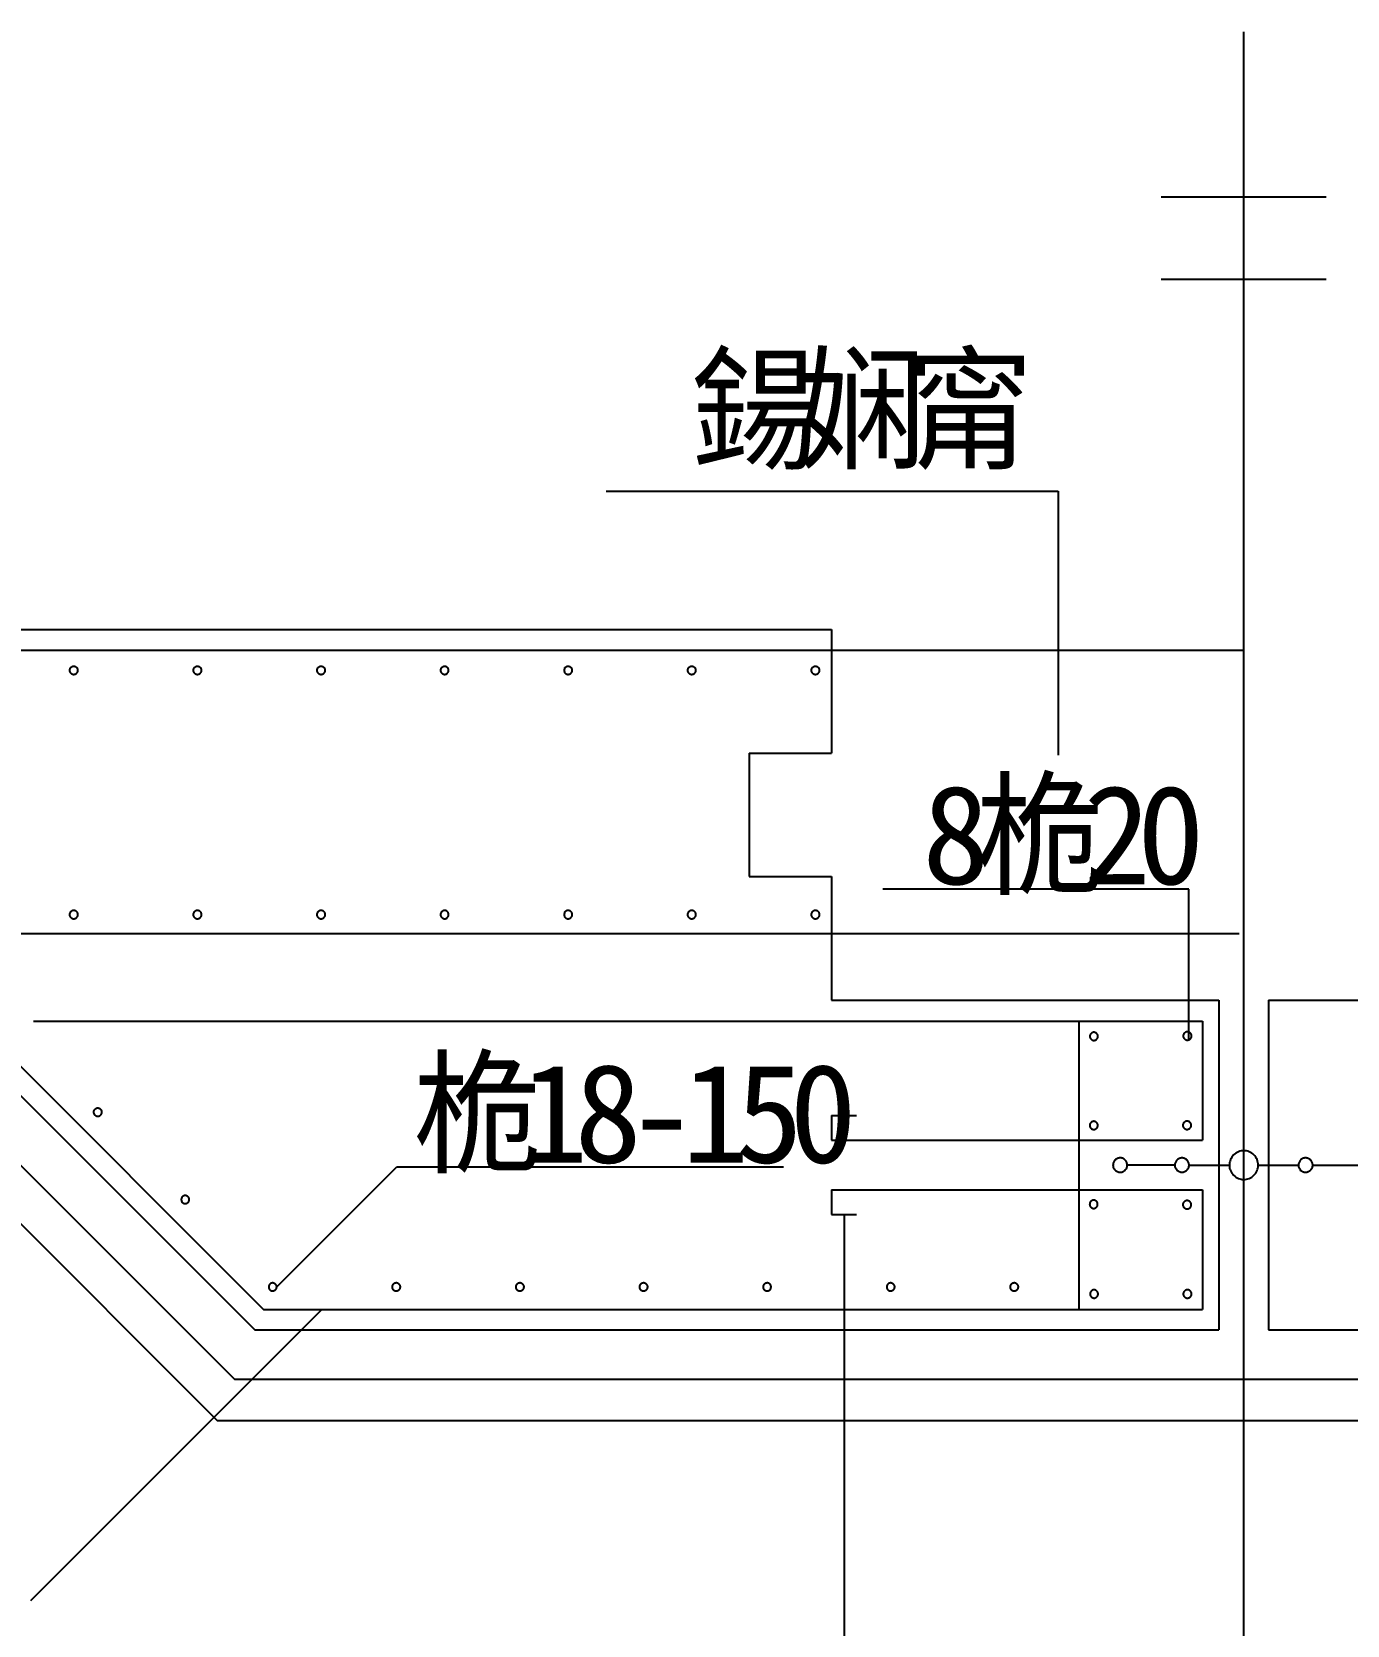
# Model space of a CAD drawing. Header units: metres. Extents: x 0 to 420, y 0 to 297.
# Drawn here: x 261.6 to 301.5, y 159.69 to 208.03 of the extents above; entities that cross this region are included whole.
import ezdxf

# ---------------------------------------------------------------- set-up
doc = ezdxf.new("R2010")
doc.units = ezdxf.units.M

msp = doc.modelspace()

# ---------------------------------------------------------------- linework, layer by layer
for p, q in [((298.36, 208.03), (298.36, 134.13)), ((295.86, 203.03), (300.86, 203.03)), ((295.86, 200.53), (300.86, 200.53)), ((279.02, 194.1), (292.73, 194.1)), ((292.73, 194.1), (292.73, 186.09)), ((233.36, 189.9), (285.86, 189.9)), ((285.86, 189.9), (285.86, 186.15)), ((233.36, 189.27), (298.36, 189.27)), ((249.25, 188.65), (268.62, 169.27)), ((283.36, 186.15), (283.36, 182.4)), ((283.36, 186.15), (285.86, 186.15)), ((283.36, 182.4), (285.86, 182.4)), ((285.86, 182.4), (285.86, 178.65)), ((296.7, 182.02), (287.41, 182.02)), ((296.7, 177.45), (296.7, 182.02)), ((233.22, 180.67), (298.22, 180.67)), ((258.36, 178.65), (268.36, 168.65)), ((285.86, 178.65), (297.61, 178.65)), ((297.61, 178.65), (297.61, 168.65)), ((299.11, 178.65), (299.11, 168.65)), ((299.11, 178.65), (310.86, 178.65)), ((261.64, 178.02), (297.11, 178.02)), ((293.36, 178.02), (293.36, 169.27)), ((297.11, 178.02), (297.11, 174.4)), ((257.74, 177.15), (267.74, 167.15)), ((257.22, 175.9), (267.22, 165.9)), ((285.86, 175.15), (285.86, 174.4)), ((285.86, 175.15), (286.61, 175.15)), ((285.86, 174.4), (297.11, 174.4)), ((269.03, 169.95), (272.67, 173.6)), ((272.67, 173.6), (284.4, 173.6)), ((296.27, 173.65), (294.83, 173.65)), ((296.71, 173.65), (297.93, 173.65)), ((298.8, 173.65), (300.02, 173.65)), ((300.46, 173.65), (301.89, 173.65)), ((285.86, 172.9), (297.11, 172.9)), ((285.86, 172.9), (285.86, 172.15)), ((297.11, 172.9), (297.11, 169.27)), ((285.86, 172.15), (286.61, 172.15)), ((286.24, 172.15), (286.24, 153.9)), ((270.39, 169.27), (261.55, 160.43)), ((268.62, 169.27), (297.11, 169.27)), ((268.36, 168.65), (297.61, 168.65)), ((299.11, 168.65), (328.36, 168.65)), ((267.74, 167.15), (328.99, 167.15)), ((267.22, 165.9), (329.5, 165.9))]:
    msp.add_line(p, q)
for points in [[(262.99, 188.66), (262.99, 188.67), (262.99, 188.68), (262.99, 188.69), (262.98, 188.71), (262.98, 188.72), (262.97, 188.73), (262.96, 188.74), (262.95, 188.75), (262.95, 188.75), (262.94, 188.76), (262.93, 188.77), (262.91, 188.77), (262.9, 188.78), (262.89, 188.78), (262.88, 188.78), (262.87, 188.78), (262.85, 188.78), (262.84, 188.78), (262.83, 188.78), (262.82, 188.77), (262.81, 188.77), (262.8, 188.76), (262.79, 188.75), (262.78, 188.75), (262.77, 188.74), (262.76, 188.73), (262.76, 188.72), (262.75, 188.71), (262.75, 188.69), (262.74, 188.68), (262.74, 188.67), (262.74, 188.66), (262.74, 188.66)], [(262.74, 188.66), (262.74, 188.65), (262.74, 188.63), (262.75, 188.62), (262.75, 188.61), (262.76, 188.6), (262.76, 188.59), (262.77, 188.58), (262.78, 188.57), (262.79, 188.56), (262.8, 188.55), (262.81, 188.55), (262.82, 188.54), (262.83, 188.54), (262.84, 188.54), (262.85, 188.53), (262.87, 188.53), (262.88, 188.53), (262.89, 188.54), (262.9, 188.54), (262.91, 188.54), (262.93, 188.55), (262.94, 188.55), (262.95, 188.56), (262.95, 188.57), (262.96, 188.58), (262.97, 188.59), (262.98, 188.6), (262.98, 188.61), (262.99, 188.62), (262.99, 188.63), (262.99, 188.65), (262.99, 188.66), (262.99, 188.66)], [(266.74, 188.66), (266.74, 188.67), (266.74, 188.68), (266.74, 188.69), (266.73, 188.71), (266.73, 188.72), (266.72, 188.73), (266.71, 188.74), (266.7, 188.75), (266.7, 188.75), (266.69, 188.76), (266.68, 188.77), (266.66, 188.77), (266.65, 188.78), (266.64, 188.78), (266.63, 188.78), (266.62, 188.78), (266.6, 188.78), (266.59, 188.78), (266.58, 188.78), (266.57, 188.77), (266.56, 188.77), (266.55, 188.76), (266.54, 188.75), (266.53, 188.75), (266.52, 188.74), (266.51, 188.73), (266.51, 188.72), (266.5, 188.71), (266.5, 188.69), (266.49, 188.68), (266.49, 188.67), (266.49, 188.66), (266.49, 188.66)], [(266.49, 188.66), (266.49, 188.65), (266.49, 188.63), (266.5, 188.62), (266.5, 188.61), (266.51, 188.6), (266.51, 188.59), (266.52, 188.58), (266.53, 188.57), (266.54, 188.56), (266.55, 188.55), (266.56, 188.55), (266.57, 188.54), (266.58, 188.54), (266.59, 188.54), (266.6, 188.53), (266.62, 188.53), (266.63, 188.53), (266.64, 188.54), (266.65, 188.54), (266.66, 188.54), (266.68, 188.55), (266.69, 188.55), (266.7, 188.56), (266.7, 188.57), (266.71, 188.58), (266.72, 188.59), (266.73, 188.6), (266.73, 188.61), (266.74, 188.62), (266.74, 188.63), (266.74, 188.65), (266.74, 188.66), (266.74, 188.66)], [(270.49, 188.66), (270.49, 188.67), (270.49, 188.68), (270.49, 188.69), (270.48, 188.71), (270.48, 188.72), (270.47, 188.73), (270.46, 188.74), (270.45, 188.75), (270.45, 188.75), (270.44, 188.76), (270.43, 188.77), (270.41, 188.77), (270.4, 188.78), (270.39, 188.78), (270.38, 188.78), (270.37, 188.78), (270.35, 188.78), (270.34, 188.78), (270.33, 188.78), (270.32, 188.77), (270.31, 188.77), (270.3, 188.76), (270.29, 188.75), (270.28, 188.75), (270.27, 188.74), (270.26, 188.73), (270.26, 188.72), (270.25, 188.71), (270.25, 188.69), (270.24, 188.68), (270.24, 188.67), (270.24, 188.66), (270.24, 188.66)], [(270.24, 188.66), (270.24, 188.65), (270.24, 188.63), (270.25, 188.62), (270.25, 188.61), (270.26, 188.6), (270.26, 188.59), (270.27, 188.58), (270.28, 188.57), (270.29, 188.56), (270.3, 188.55), (270.31, 188.55), (270.32, 188.54), (270.33, 188.54), (270.34, 188.54), (270.35, 188.53), (270.37, 188.53), (270.38, 188.53), (270.39, 188.54), (270.4, 188.54), (270.41, 188.54), (270.43, 188.55), (270.44, 188.55), (270.45, 188.56), (270.45, 188.57), (270.46, 188.58), (270.47, 188.59), (270.48, 188.6), (270.48, 188.61), (270.49, 188.62), (270.49, 188.63), (270.49, 188.65), (270.49, 188.66), (270.49, 188.66)], [(274.24, 188.66), (274.24, 188.67), (274.24, 188.68), (274.24, 188.69), (274.23, 188.71), (274.23, 188.72), (274.22, 188.73), (274.21, 188.74), (274.2, 188.75), (274.2, 188.75), (274.19, 188.76), (274.18, 188.77), (274.16, 188.77), (274.15, 188.78), (274.14, 188.78), (274.13, 188.78), (274.12, 188.78), (274.1, 188.78), (274.09, 188.78), (274.08, 188.78), (274.07, 188.77), (274.06, 188.77), (274.05, 188.76), (274.04, 188.75), (274.03, 188.75), (274.02, 188.74), (274.01, 188.73), (274.01, 188.72), (274, 188.71), (274, 188.69), (273.99, 188.68), (273.99, 188.67), (273.99, 188.66), (273.99, 188.66)], [(273.99, 188.66), (273.99, 188.65), (273.99, 188.63), (274, 188.62), (274, 188.61), (274.01, 188.6), (274.01, 188.59), (274.02, 188.58), (274.03, 188.57), (274.04, 188.56), (274.05, 188.55), (274.06, 188.55), (274.07, 188.54), (274.08, 188.54), (274.09, 188.54), (274.1, 188.53), (274.12, 188.53), (274.13, 188.53), (274.14, 188.54), (274.15, 188.54), (274.16, 188.54), (274.18, 188.55), (274.19, 188.55), (274.2, 188.56), (274.2, 188.57), (274.21, 188.58), (274.22, 188.59), (274.23, 188.6), (274.23, 188.61), (274.24, 188.62), (274.24, 188.63), (274.24, 188.65), (274.24, 188.66), (274.24, 188.66)], [(277.99, 188.66), (277.99, 188.67), (277.99, 188.68), (277.99, 188.69), (277.98, 188.71), (277.98, 188.72), (277.97, 188.73), (277.96, 188.74), (277.95, 188.75), (277.95, 188.75), (277.94, 188.76), (277.93, 188.77), (277.91, 188.77), (277.9, 188.78), (277.89, 188.78), (277.88, 188.78), (277.87, 188.78), (277.85, 188.78), (277.84, 188.78), (277.83, 188.78), (277.82, 188.77), (277.81, 188.77), (277.8, 188.76), (277.79, 188.75), (277.78, 188.75), (277.77, 188.74), (277.76, 188.73), (277.76, 188.72), (277.75, 188.71), (277.75, 188.69), (277.74, 188.68), (277.74, 188.67), (277.74, 188.66), (277.74, 188.66)], [(277.74, 188.66), (277.74, 188.65), (277.74, 188.63), (277.75, 188.62), (277.75, 188.61), (277.76, 188.6), (277.76, 188.59), (277.77, 188.58), (277.78, 188.57), (277.79, 188.56), (277.8, 188.55), (277.81, 188.55), (277.82, 188.54), (277.83, 188.54), (277.84, 188.54), (277.85, 188.53), (277.87, 188.53), (277.88, 188.53), (277.89, 188.54), (277.9, 188.54), (277.91, 188.54), (277.93, 188.55), (277.94, 188.55), (277.95, 188.56), (277.95, 188.57), (277.96, 188.58), (277.97, 188.59), (277.98, 188.6), (277.98, 188.61), (277.99, 188.62), (277.99, 188.63), (277.99, 188.65), (277.99, 188.66), (277.99, 188.66)], [(281.74, 188.66), (281.74, 188.67), (281.74, 188.68), (281.74, 188.69), (281.73, 188.71), (281.73, 188.72), (281.72, 188.73), (281.71, 188.74), (281.7, 188.75), (281.7, 188.75), (281.69, 188.76), (281.68, 188.77), (281.66, 188.77), (281.65, 188.78), (281.64, 188.78), (281.63, 188.78), (281.62, 188.78), (281.6, 188.78), (281.59, 188.78), (281.58, 188.78), (281.57, 188.77), (281.56, 188.77), (281.55, 188.76), (281.54, 188.75), (281.53, 188.75), (281.52, 188.74), (281.51, 188.73), (281.51, 188.72), (281.5, 188.71), (281.5, 188.69), (281.49, 188.68), (281.49, 188.67), (281.49, 188.66), (281.49, 188.66)], [(281.49, 188.66), (281.49, 188.65), (281.49, 188.63), (281.5, 188.62), (281.5, 188.61), (281.51, 188.6), (281.51, 188.59), (281.52, 188.58), (281.53, 188.57), (281.54, 188.56), (281.55, 188.55), (281.56, 188.55), (281.57, 188.54), (281.58, 188.54), (281.59, 188.54), (281.6, 188.53), (281.62, 188.53), (281.63, 188.53), (281.64, 188.54), (281.65, 188.54), (281.66, 188.54), (281.68, 188.55), (281.69, 188.55), (281.7, 188.56), (281.7, 188.57), (281.71, 188.58), (281.72, 188.59), (281.73, 188.6), (281.73, 188.61), (281.74, 188.62), (281.74, 188.63), (281.74, 188.65), (281.74, 188.66), (281.74, 188.66)], [(285.49, 188.66), (285.49, 188.67), (285.49, 188.68), (285.49, 188.69), (285.48, 188.71), (285.48, 188.72), (285.47, 188.73), (285.46, 188.74), (285.45, 188.75), (285.45, 188.75), (285.44, 188.76), (285.43, 188.77), (285.41, 188.77), (285.4, 188.78), (285.39, 188.78), (285.38, 188.78), (285.37, 188.78), (285.35, 188.78), (285.34, 188.78), (285.33, 188.78), (285.32, 188.77), (285.31, 188.77), (285.3, 188.76), (285.29, 188.75), (285.28, 188.75), (285.27, 188.74), (285.26, 188.73), (285.26, 188.72), (285.25, 188.71), (285.25, 188.69), (285.24, 188.68), (285.24, 188.67), (285.24, 188.66), (285.24, 188.66)], [(285.24, 188.66), (285.24, 188.65), (285.24, 188.63), (285.25, 188.62), (285.25, 188.61), (285.26, 188.6), (285.26, 188.59), (285.27, 188.58), (285.28, 188.57), (285.29, 188.56), (285.3, 188.55), (285.31, 188.55), (285.32, 188.54), (285.33, 188.54), (285.34, 188.54), (285.35, 188.53), (285.37, 188.53), (285.38, 188.53), (285.39, 188.54), (285.4, 188.54), (285.41, 188.54), (285.43, 188.55), (285.44, 188.55), (285.45, 188.56), (285.45, 188.57), (285.46, 188.58), (285.47, 188.59), (285.48, 188.6), (285.48, 188.61), (285.49, 188.62), (285.49, 188.63), (285.49, 188.65), (285.49, 188.66), (285.49, 188.66)], [(262.99, 181.25), (262.99, 181.26), (262.99, 181.27), (262.99, 181.28), (262.98, 181.29), (262.98, 181.31), (262.97, 181.32), (262.96, 181.33), (262.95, 181.34), (262.95, 181.34), (262.94, 181.35), (262.93, 181.36), (262.91, 181.36), (262.9, 181.37), (262.89, 181.37), (262.88, 181.37), (262.87, 181.37), (262.85, 181.37), (262.84, 181.37), (262.83, 181.37), (262.82, 181.36), (262.81, 181.36), (262.8, 181.35), (262.79, 181.34), (262.78, 181.34), (262.77, 181.33), (262.76, 181.32), (262.76, 181.31), (262.75, 181.29), (262.75, 181.28), (262.74, 181.27), (262.74, 181.26), (262.74, 181.25), (262.74, 181.25)], [(266.74, 181.25), (266.74, 181.26), (266.74, 181.27), (266.74, 181.28), (266.73, 181.29), (266.73, 181.31), (266.72, 181.32), (266.71, 181.33), (266.7, 181.34), (266.7, 181.34), (266.69, 181.35), (266.68, 181.36), (266.66, 181.36), (266.65, 181.37), (266.64, 181.37), (266.63, 181.37), (266.62, 181.37), (266.6, 181.37), (266.59, 181.37), (266.58, 181.37), (266.57, 181.36), (266.56, 181.36), (266.55, 181.35), (266.54, 181.34), (266.53, 181.34), (266.52, 181.33), (266.51, 181.32), (266.51, 181.31), (266.5, 181.29), (266.5, 181.28), (266.49, 181.27), (266.49, 181.26), (266.49, 181.25), (266.49, 181.25)], [(270.49, 181.25), (270.49, 181.26), (270.49, 181.27), (270.49, 181.28), (270.48, 181.29), (270.48, 181.31), (270.47, 181.32), (270.46, 181.33), (270.45, 181.34), (270.45, 181.34), (270.44, 181.35), (270.43, 181.36), (270.41, 181.36), (270.4, 181.37), (270.39, 181.37), (270.38, 181.37), (270.37, 181.37), (270.35, 181.37), (270.34, 181.37), (270.33, 181.37), (270.32, 181.36), (270.31, 181.36), (270.3, 181.35), (270.29, 181.34), (270.28, 181.34), (270.27, 181.33), (270.26, 181.32), (270.26, 181.31), (270.25, 181.29), (270.25, 181.28), (270.24, 181.27), (270.24, 181.26), (270.24, 181.25), (270.24, 181.25)], [(274.24, 181.25), (274.24, 181.26), (274.24, 181.27), (274.24, 181.28), (274.23, 181.29), (274.23, 181.31), (274.22, 181.32), (274.21, 181.33), (274.2, 181.34), (274.2, 181.34), (274.19, 181.35), (274.18, 181.36), (274.16, 181.36), (274.15, 181.37), (274.14, 181.37), (274.13, 181.37), (274.12, 181.37), (274.1, 181.37), (274.09, 181.37), (274.08, 181.37), (274.07, 181.36), (274.06, 181.36), (274.05, 181.35), (274.04, 181.34), (274.03, 181.34), (274.02, 181.33), (274.01, 181.32), (274.01, 181.31), (274, 181.29), (274, 181.28), (273.99, 181.27), (273.99, 181.26), (273.99, 181.25), (273.99, 181.25)], [(277.99, 181.25), (277.99, 181.26), (277.99, 181.27), (277.99, 181.28), (277.98, 181.29), (277.98, 181.31), (277.97, 181.32), (277.96, 181.33), (277.95, 181.34), (277.95, 181.34), (277.94, 181.35), (277.93, 181.36), (277.91, 181.36), (277.9, 181.37), (277.89, 181.37), (277.88, 181.37), (277.87, 181.37), (277.85, 181.37), (277.84, 181.37), (277.83, 181.37), (277.82, 181.36), (277.81, 181.36), (277.8, 181.35), (277.79, 181.34), (277.78, 181.34), (277.77, 181.33), (277.76, 181.32), (277.76, 181.31), (277.75, 181.29), (277.75, 181.28), (277.74, 181.27), (277.74, 181.26), (277.74, 181.25), (277.74, 181.25)], [(281.74, 181.25), (281.74, 181.26), (281.74, 181.27), (281.74, 181.28), (281.73, 181.29), (281.73, 181.31), (281.72, 181.32), (281.71, 181.33), (281.7, 181.34), (281.7, 181.34), (281.69, 181.35), (281.68, 181.36), (281.66, 181.36), (281.65, 181.37), (281.64, 181.37), (281.63, 181.37), (281.62, 181.37), (281.6, 181.37), (281.59, 181.37), (281.58, 181.37), (281.57, 181.36), (281.56, 181.36), (281.55, 181.35), (281.54, 181.34), (281.53, 181.34), (281.52, 181.33), (281.51, 181.32), (281.51, 181.31), (281.5, 181.29), (281.5, 181.28), (281.49, 181.27), (281.49, 181.26), (281.49, 181.25), (281.49, 181.25)], [(285.49, 181.25), (285.49, 181.26), (285.49, 181.27), (285.49, 181.28), (285.48, 181.29), (285.48, 181.31), (285.47, 181.32), (285.46, 181.33), (285.45, 181.34), (285.45, 181.34), (285.44, 181.35), (285.43, 181.36), (285.41, 181.36), (285.4, 181.37), (285.39, 181.37), (285.38, 181.37), (285.37, 181.37), (285.35, 181.37), (285.34, 181.37), (285.33, 181.37), (285.32, 181.36), (285.31, 181.36), (285.3, 181.35), (285.29, 181.34), (285.28, 181.34), (285.27, 181.33), (285.26, 181.32), (285.26, 181.31), (285.25, 181.29), (285.25, 181.28), (285.24, 181.27), (285.24, 181.26), (285.24, 181.25), (285.24, 181.25)], [(262.74, 181.25), (262.74, 181.23), (262.74, 181.22), (262.75, 181.21), (262.75, 181.2), (262.76, 181.19), (262.76, 181.18), (262.77, 181.17), (262.78, 181.16), (262.79, 181.15), (262.8, 181.14), (262.81, 181.14), (262.82, 181.13), (262.83, 181.13), (262.84, 181.12), (262.85, 181.12), (262.87, 181.12), (262.88, 181.12), (262.89, 181.12), (262.9, 181.13), (262.91, 181.13), (262.93, 181.14), (262.94, 181.14), (262.95, 181.15), (262.95, 181.16), (262.96, 181.17), (262.97, 181.18), (262.98, 181.19), (262.98, 181.2), (262.99, 181.21), (262.99, 181.22), (262.99, 181.23), (262.99, 181.25), (262.99, 181.25)], [(266.49, 181.25), (266.49, 181.23), (266.49, 181.22), (266.5, 181.21), (266.5, 181.2), (266.51, 181.19), (266.51, 181.18), (266.52, 181.17), (266.53, 181.16), (266.54, 181.15), (266.55, 181.14), (266.56, 181.14), (266.57, 181.13), (266.58, 181.13), (266.59, 181.12), (266.6, 181.12), (266.62, 181.12), (266.63, 181.12), (266.64, 181.12), (266.65, 181.13), (266.66, 181.13), (266.68, 181.14), (266.69, 181.14), (266.7, 181.15), (266.7, 181.16), (266.71, 181.17), (266.72, 181.18), (266.73, 181.19), (266.73, 181.2), (266.74, 181.21), (266.74, 181.22), (266.74, 181.23), (266.74, 181.25), (266.74, 181.25)], [(270.24, 181.25), (270.24, 181.23), (270.24, 181.22), (270.25, 181.21), (270.25, 181.2), (270.26, 181.19), (270.26, 181.18), (270.27, 181.17), (270.28, 181.16), (270.29, 181.15), (270.3, 181.14), (270.31, 181.14), (270.32, 181.13), (270.33, 181.13), (270.34, 181.12), (270.35, 181.12), (270.37, 181.12), (270.38, 181.12), (270.39, 181.12), (270.4, 181.13), (270.41, 181.13), (270.43, 181.14), (270.44, 181.14), (270.45, 181.15), (270.45, 181.16), (270.46, 181.17), (270.47, 181.18), (270.48, 181.19), (270.48, 181.2), (270.49, 181.21), (270.49, 181.22), (270.49, 181.23), (270.49, 181.25), (270.49, 181.25)], [(273.99, 181.25), (273.99, 181.23), (273.99, 181.22), (274, 181.21), (274, 181.2), (274.01, 181.19), (274.01, 181.18), (274.02, 181.17), (274.03, 181.16), (274.04, 181.15), (274.05, 181.14), (274.06, 181.14), (274.07, 181.13), (274.08, 181.13), (274.09, 181.12), (274.1, 181.12), (274.12, 181.12), (274.13, 181.12), (274.14, 181.12), (274.15, 181.13), (274.16, 181.13), (274.18, 181.14), (274.19, 181.14), (274.2, 181.15), (274.2, 181.16), (274.21, 181.17), (274.22, 181.18), (274.23, 181.19), (274.23, 181.2), (274.24, 181.21), (274.24, 181.22), (274.24, 181.23), (274.24, 181.25), (274.24, 181.25)], [(277.74, 181.25), (277.74, 181.23), (277.74, 181.22), (277.75, 181.21), (277.75, 181.2), (277.76, 181.19), (277.76, 181.18), (277.77, 181.17), (277.78, 181.16), (277.79, 181.15), (277.8, 181.14), (277.81, 181.14), (277.82, 181.13), (277.83, 181.13), (277.84, 181.12), (277.85, 181.12), (277.87, 181.12), (277.88, 181.12), (277.89, 181.12), (277.9, 181.13), (277.91, 181.13), (277.93, 181.14), (277.94, 181.14), (277.95, 181.15), (277.95, 181.16), (277.96, 181.17), (277.97, 181.18), (277.98, 181.19), (277.98, 181.2), (277.99, 181.21), (277.99, 181.22), (277.99, 181.23), (277.99, 181.25), (277.99, 181.25)], [(281.49, 181.25), (281.49, 181.23), (281.49, 181.22), (281.5, 181.21), (281.5, 181.2), (281.51, 181.19), (281.51, 181.18), (281.52, 181.17), (281.53, 181.16), (281.54, 181.15), (281.55, 181.14), (281.56, 181.14), (281.57, 181.13), (281.58, 181.13), (281.59, 181.12), (281.6, 181.12), (281.62, 181.12), (281.63, 181.12), (281.64, 181.12), (281.65, 181.13), (281.66, 181.13), (281.68, 181.14), (281.69, 181.14), (281.7, 181.15), (281.7, 181.16), (281.71, 181.17), (281.72, 181.18), (281.73, 181.19), (281.73, 181.2), (281.74, 181.21), (281.74, 181.22), (281.74, 181.23), (281.74, 181.25), (281.74, 181.25)], [(285.24, 181.25), (285.24, 181.23), (285.24, 181.22), (285.25, 181.21), (285.25, 181.2), (285.26, 181.19), (285.26, 181.18), (285.27, 181.17), (285.28, 181.16), (285.29, 181.15), (285.3, 181.14), (285.31, 181.14), (285.32, 181.13), (285.33, 181.13), (285.34, 181.12), (285.35, 181.12), (285.37, 181.12), (285.38, 181.12), (285.39, 181.12), (285.4, 181.13), (285.41, 181.13), (285.43, 181.14), (285.44, 181.14), (285.45, 181.15), (285.45, 181.16), (285.46, 181.17), (285.47, 181.18), (285.48, 181.19), (285.48, 181.2), (285.49, 181.21), (285.49, 181.22), (285.49, 181.23), (285.49, 181.25), (285.49, 181.25)], [(293.94, 177.55), (293.94, 177.57), (293.94, 177.58), (293.94, 177.59), (293.93, 177.6), (293.93, 177.61), (293.92, 177.62), (293.91, 177.63), (293.9, 177.64), (293.9, 177.65), (293.89, 177.66), (293.87, 177.66), (293.86, 177.67), (293.85, 177.67), (293.84, 177.68), (293.83, 177.68), (293.82, 177.68), (293.8, 177.68), (293.79, 177.68), (293.78, 177.67), (293.77, 177.67), (293.76, 177.66), (293.75, 177.66), (293.74, 177.65), (293.73, 177.64), (293.72, 177.63), (293.71, 177.62), (293.71, 177.61), (293.7, 177.6), (293.7, 177.59), (293.69, 177.58), (293.69, 177.57), (293.69, 177.55), (293.69, 177.55)], [(293.69, 177.55), (293.69, 177.54), (293.69, 177.53), (293.7, 177.52), (293.7, 177.51), (293.71, 177.5), (293.71, 177.49), (293.72, 177.48), (293.73, 177.47), (293.74, 177.46), (293.75, 177.45), (293.76, 177.44), (293.77, 177.44), (293.78, 177.44), (293.79, 177.43), (293.8, 177.43), (293.82, 177.43), (293.83, 177.43), (293.84, 177.43), (293.85, 177.44), (293.86, 177.44), (293.87, 177.44), (293.89, 177.45), (293.9, 177.46), (293.9, 177.47), (293.91, 177.48), (293.92, 177.49), (293.93, 177.5), (293.93, 177.51), (293.94, 177.52), (293.94, 177.53), (293.94, 177.54), (293.94, 177.55), (293.94, 177.55)], [(296.78, 177.57), (296.78, 177.58), (296.78, 177.59), (296.78, 177.6), (296.77, 177.61), (296.77, 177.62), (296.76, 177.64), (296.75, 177.65), (296.75, 177.65), (296.74, 177.66), (296.73, 177.67), (296.72, 177.68), (296.7, 177.68), (296.69, 177.69), (296.68, 177.69), (296.67, 177.69), (296.66, 177.69), (296.64, 177.69), (296.63, 177.69), (296.62, 177.69), (296.61, 177.68), (296.6, 177.68), (296.59, 177.67), (296.58, 177.66), (296.57, 177.65), (296.56, 177.65), (296.55, 177.64), (296.55, 177.62), (296.54, 177.61), (296.54, 177.6), (296.53, 177.59), (296.53, 177.58), (296.53, 177.57), (296.53, 177.57)], [(296.53, 177.57), (296.53, 177.55), (296.53, 177.54), (296.54, 177.53), (296.54, 177.52), (296.55, 177.51), (296.55, 177.5), (296.56, 177.49), (296.57, 177.48), (296.58, 177.47), (296.59, 177.46), (296.6, 177.46), (296.61, 177.45), (296.62, 177.45), (296.63, 177.44), (296.64, 177.44), (296.66, 177.44), (296.67, 177.44), (296.68, 177.44), (296.69, 177.45), (296.7, 177.45), (296.72, 177.46), (296.73, 177.46), (296.74, 177.47), (296.75, 177.48), (296.75, 177.49), (296.76, 177.5), (296.77, 177.51), (296.77, 177.52), (296.78, 177.53), (296.78, 177.54), (296.78, 177.55), (296.78, 177.57), (296.78, 177.57)], [(263.72, 175.25), (263.72, 175.27), (263.72, 175.28), (263.72, 175.29), (263.71, 175.3), (263.71, 175.31), (263.7, 175.32), (263.69, 175.33), (263.69, 175.34), (263.68, 175.35), (263.67, 175.36), (263.66, 175.36), (263.65, 175.37), (263.63, 175.37), (263.62, 175.38), (263.61, 175.38), (263.6, 175.38), (263.59, 175.38), (263.57, 175.38), (263.56, 175.37), (263.55, 175.37), (263.54, 175.36), (263.53, 175.36), (263.52, 175.35), (263.51, 175.34), (263.5, 175.33), (263.49, 175.32), (263.49, 175.31), (263.48, 175.3), (263.48, 175.29), (263.47, 175.28), (263.47, 175.27), (263.47, 175.25), (263.47, 175.25)], [(263.47, 175.25), (263.47, 175.24), (263.47, 175.23), (263.48, 175.22), (263.48, 175.21), (263.49, 175.2), (263.49, 175.18), (263.5, 175.17), (263.51, 175.17), (263.52, 175.16), (263.53, 175.15), (263.54, 175.14), (263.55, 175.14), (263.56, 175.13), (263.57, 175.13), (263.59, 175.13), (263.6, 175.13), (263.61, 175.13), (263.62, 175.13), (263.63, 175.13), (263.65, 175.14), (263.66, 175.14), (263.67, 175.15), (263.68, 175.16), (263.69, 175.17), (263.69, 175.17), (263.7, 175.18), (263.71, 175.2), (263.71, 175.21), (263.72, 175.22), (263.72, 175.23), (263.72, 175.24), (263.72, 175.25), (263.72, 175.25)], [(293.94, 174.85), (293.94, 174.86), (293.94, 174.88), (293.93, 174.89), (293.93, 174.9), (293.92, 174.91), (293.92, 174.92), (293.91, 174.93), (293.9, 174.94), (293.89, 174.95), (293.88, 174.96), (293.87, 174.96), (293.86, 174.97), (293.85, 174.97), (293.84, 174.97), (293.83, 174.98), (293.81, 174.98), (293.8, 174.98), (293.79, 174.97), (293.78, 174.97), (293.77, 174.97), (293.76, 174.96), (293.74, 174.96), (293.74, 174.95), (293.73, 174.94), (293.72, 174.93), (293.71, 174.92), (293.7, 174.91), (293.7, 174.9), (293.69, 174.89), (293.69, 174.88), (293.69, 174.86), (293.69, 174.85), (293.69, 174.85)], [(293.69, 174.85), (293.69, 174.84), (293.69, 174.83), (293.69, 174.82), (293.7, 174.8), (293.7, 174.79), (293.71, 174.78), (293.72, 174.77), (293.73, 174.76), (293.74, 174.76), (293.74, 174.75), (293.76, 174.74), (293.77, 174.74), (293.78, 174.73), (293.79, 174.73), (293.8, 174.73), (293.81, 174.73), (293.83, 174.73), (293.84, 174.73), (293.85, 174.73), (293.86, 174.74), (293.87, 174.74), (293.88, 174.75), (293.89, 174.76), (293.9, 174.76), (293.91, 174.77), (293.92, 174.78), (293.92, 174.79), (293.93, 174.8), (293.93, 174.82), (293.94, 174.83), (293.94, 174.84), (293.94, 174.85), (293.94, 174.85)], [(296.77, 174.86), (296.77, 174.87), (296.77, 174.88), (296.77, 174.89), (296.76, 174.9), (296.76, 174.91), (296.75, 174.93), (296.74, 174.94), (296.73, 174.94), (296.72, 174.95), (296.72, 174.96), (296.7, 174.97), (296.69, 174.97), (296.68, 174.98), (296.67, 174.98), (296.66, 174.98), (296.65, 174.98), (296.63, 174.98), (296.62, 174.98), (296.61, 174.98), (296.6, 174.97), (296.59, 174.97), (296.58, 174.96), (296.57, 174.95), (296.56, 174.94), (296.55, 174.94), (296.54, 174.93), (296.54, 174.91), (296.53, 174.9), (296.53, 174.89), (296.52, 174.88), (296.52, 174.87), (296.52, 174.86), (296.52, 174.86)], [(296.52, 174.86), (296.52, 174.84), (296.52, 174.83), (296.53, 174.82), (296.53, 174.81), (296.54, 174.8), (296.54, 174.79), (296.55, 174.78), (296.56, 174.77), (296.57, 174.76), (296.58, 174.75), (296.59, 174.75), (296.6, 174.74), (296.61, 174.74), (296.62, 174.73), (296.63, 174.73), (296.65, 174.73), (296.66, 174.73), (296.67, 174.73), (296.68, 174.74), (296.69, 174.74), (296.7, 174.75), (296.72, 174.75), (296.72, 174.76), (296.73, 174.77), (296.74, 174.78), (296.75, 174.79), (296.76, 174.8), (296.76, 174.81), (296.77, 174.82), (296.77, 174.83), (296.77, 174.84), (296.77, 174.86), (296.77, 174.86)], [(298.8, 173.65), (298.8, 173.69), (298.79, 173.73), (298.78, 173.77), (298.77, 173.82), (298.75, 173.85), (298.73, 173.89), (298.7, 173.93), (298.67, 173.96), (298.64, 173.99), (298.61, 174.01), (298.57, 174.03), (298.53, 174.05), (298.49, 174.07), (298.45, 174.08), (298.41, 174.08), (298.36, 174.09), (298.32, 174.08), (298.28, 174.08), (298.24, 174.07), (298.2, 174.05), (298.16, 174.03), (298.12, 174.01), (298.09, 173.99), (298.05, 173.96), (298.03, 173.93), (298, 173.89), (297.98, 173.85), (297.96, 173.82), (297.95, 173.77), (297.93, 173.73), (297.93, 173.69), (297.93, 173.65), (297.93, 173.65)], [(294.83, 173.65), (294.83, 173.67), (294.83, 173.69), (294.82, 173.71), (294.82, 173.73), (294.81, 173.75), (294.8, 173.77), (294.78, 173.79), (294.77, 173.8), (294.75, 173.82), (294.74, 173.83), (294.72, 173.84), (294.7, 173.85), (294.68, 173.86), (294.66, 173.86), (294.64, 173.87), (294.61, 173.87), (294.59, 173.87), (294.57, 173.86), (294.55, 173.86), (294.53, 173.85), (294.51, 173.84), (294.49, 173.83), (294.47, 173.82), (294.46, 173.8), (294.44, 173.79), (294.43, 173.77), (294.42, 173.75), (294.41, 173.73), (294.4, 173.71), (294.4, 173.69), (294.4, 173.67), (294.39, 173.65), (294.39, 173.65)], [(294.39, 173.65), (294.4, 173.63), (294.4, 173.6), (294.4, 173.58), (294.41, 173.56), (294.42, 173.54), (294.43, 173.53), (294.44, 173.51), (294.46, 173.49), (294.47, 173.48), (294.49, 173.47), (294.51, 173.45), (294.53, 173.45), (294.55, 173.44), (294.57, 173.43), (294.59, 173.43), (294.61, 173.43), (294.64, 173.43), (294.66, 173.43), (294.68, 173.44), (294.7, 173.45), (294.72, 173.45), (294.74, 173.47), (294.75, 173.48), (294.77, 173.49), (294.78, 173.51), (294.8, 173.53), (294.81, 173.54), (294.82, 173.56), (294.82, 173.58), (294.83, 173.6), (294.83, 173.63), (294.83, 173.65), (294.83, 173.65)], [(296.71, 173.65), (296.71, 173.67), (296.7, 173.69), (296.7, 173.71), (296.69, 173.73), (296.68, 173.75), (296.67, 173.77), (296.66, 173.79), (296.64, 173.8), (296.63, 173.82), (296.61, 173.83), (296.59, 173.84), (296.57, 173.85), (296.55, 173.86), (296.53, 173.86), (296.51, 173.87), (296.49, 173.87), (296.47, 173.87), (296.45, 173.86), (296.43, 173.86), (296.4, 173.85), (296.39, 173.84), (296.37, 173.83), (296.35, 173.82), (296.33, 173.8), (296.32, 173.79), (296.31, 173.77), (296.3, 173.75), (296.29, 173.73), (296.28, 173.71), (296.27, 173.69), (296.27, 173.67), (296.27, 173.65), (296.27, 173.65)], [(296.27, 173.65), (296.27, 173.63), (296.27, 173.6), (296.28, 173.58), (296.29, 173.56), (296.3, 173.54), (296.31, 173.53), (296.32, 173.51), (296.33, 173.49), (296.35, 173.48), (296.37, 173.47), (296.39, 173.45), (296.4, 173.45), (296.43, 173.44), (296.45, 173.43), (296.47, 173.43), (296.49, 173.43), (296.51, 173.43), (296.53, 173.43), (296.55, 173.44), (296.57, 173.45), (296.59, 173.45), (296.61, 173.47), (296.63, 173.48), (296.64, 173.49), (296.66, 173.51), (296.67, 173.53), (296.68, 173.54), (296.69, 173.56), (296.7, 173.58), (296.7, 173.6), (296.71, 173.63), (296.71, 173.65), (296.71, 173.65)], [(297.93, 173.65), (297.93, 173.6), (297.93, 173.56), (297.95, 173.52), (297.96, 173.48), (297.98, 173.44), (298, 173.4), (298.03, 173.37), (298.05, 173.34), (298.09, 173.31), (298.12, 173.28), (298.16, 173.26), (298.2, 173.24), (298.24, 173.23), (298.28, 173.22), (298.32, 173.21), (298.36, 173.21), (298.41, 173.21), (298.45, 173.22), (298.49, 173.23), (298.53, 173.24), (298.57, 173.26), (298.61, 173.28), (298.64, 173.31), (298.67, 173.34), (298.7, 173.37), (298.73, 173.4), (298.75, 173.44), (298.77, 173.48), (298.78, 173.52), (298.79, 173.56), (298.8, 173.6), (298.8, 173.65), (298.8, 173.65)], [(300.46, 173.65), (300.46, 173.67), (300.45, 173.69), (300.45, 173.71), (300.44, 173.73), (300.43, 173.75), (300.42, 173.77), (300.41, 173.79), (300.39, 173.8), (300.38, 173.82), (300.36, 173.83), (300.34, 173.84), (300.32, 173.85), (300.3, 173.86), (300.28, 173.86), (300.26, 173.87), (300.24, 173.87), (300.22, 173.87), (300.2, 173.86), (300.18, 173.86), (300.15, 173.85), (300.14, 173.84), (300.12, 173.83), (300.1, 173.82), (300.08, 173.8), (300.07, 173.79), (300.06, 173.77), (300.05, 173.75), (300.04, 173.73), (300.03, 173.71), (300.02, 173.69), (300.02, 173.67), (300.02, 173.65), (300.02, 173.65)], [(300.02, 173.65), (300.02, 173.63), (300.02, 173.6), (300.03, 173.58), (300.04, 173.56), (300.05, 173.54), (300.06, 173.53), (300.07, 173.51), (300.08, 173.49), (300.1, 173.48), (300.12, 173.47), (300.14, 173.45), (300.15, 173.45), (300.18, 173.44), (300.2, 173.43), (300.22, 173.43), (300.24, 173.43), (300.26, 173.43), (300.28, 173.43), (300.3, 173.44), (300.32, 173.45), (300.34, 173.45), (300.36, 173.47), (300.38, 173.48), (300.39, 173.49), (300.41, 173.51), (300.42, 173.53), (300.43, 173.54), (300.44, 173.56), (300.45, 173.58), (300.45, 173.6), (300.46, 173.63), (300.46, 173.65), (300.46, 173.65)], [(266.37, 172.6), (266.37, 172.61), (266.37, 172.63), (266.37, 172.64), (266.36, 172.65), (266.36, 172.66), (266.35, 172.67), (266.35, 172.68), (266.34, 172.69), (266.33, 172.7), (266.32, 172.71), (266.31, 172.71), (266.3, 172.72), (266.29, 172.72), (266.27, 172.73), (266.26, 172.73), (266.25, 172.73), (266.24, 172.73), (266.22, 172.73), (266.21, 172.72), (266.2, 172.72), (266.19, 172.71), (266.18, 172.71), (266.17, 172.7), (266.16, 172.69), (266.15, 172.68), (266.15, 172.67), (266.14, 172.66), (266.13, 172.65), (266.13, 172.64), (266.13, 172.63), (266.12, 172.61), (266.12, 172.6), (266.12, 172.6)], [(266.12, 172.6), (266.12, 172.59), (266.13, 172.58), (266.13, 172.57), (266.13, 172.55), (266.14, 172.54), (266.15, 172.53), (266.15, 172.52), (266.16, 172.51), (266.17, 172.51), (266.18, 172.5), (266.19, 172.49), (266.2, 172.49), (266.21, 172.48), (266.22, 172.48), (266.24, 172.48), (266.25, 172.48), (266.26, 172.48), (266.27, 172.48), (266.29, 172.48), (266.3, 172.49), (266.31, 172.49), (266.32, 172.5), (266.33, 172.51), (266.34, 172.51), (266.35, 172.52), (266.35, 172.53), (266.36, 172.54), (266.36, 172.55), (266.37, 172.57), (266.37, 172.58), (266.37, 172.59), (266.37, 172.6), (266.37, 172.6)], [(293.93, 172.46), (293.93, 172.47), (293.93, 172.48), (293.93, 172.49), (293.93, 172.5), (293.92, 172.52), (293.91, 172.53), (293.91, 172.54), (293.9, 172.55), (293.89, 172.55), (293.88, 172.56), (293.87, 172.57), (293.86, 172.57), (293.85, 172.58), (293.83, 172.58), (293.82, 172.58), (293.81, 172.58), (293.8, 172.58), (293.79, 172.58), (293.77, 172.58), (293.76, 172.57), (293.75, 172.57), (293.74, 172.56), (293.73, 172.55), (293.72, 172.55), (293.71, 172.54), (293.71, 172.53), (293.7, 172.52), (293.69, 172.5), (293.69, 172.49), (293.69, 172.48), (293.69, 172.47), (293.68, 172.46), (293.68, 172.46)], [(293.68, 172.46), (293.69, 172.44), (293.69, 172.43), (293.69, 172.42), (293.69, 172.41), (293.7, 172.4), (293.71, 172.39), (293.71, 172.38), (293.72, 172.37), (293.73, 172.36), (293.74, 172.35), (293.75, 172.35), (293.76, 172.34), (293.77, 172.34), (293.79, 172.33), (293.8, 172.33), (293.81, 172.33), (293.82, 172.33), (293.83, 172.33), (293.85, 172.34), (293.86, 172.34), (293.87, 172.35), (293.88, 172.35), (293.89, 172.36), (293.9, 172.37), (293.91, 172.38), (293.91, 172.39), (293.92, 172.4), (293.93, 172.41), (293.93, 172.42), (293.93, 172.43), (293.93, 172.44), (293.93, 172.46), (293.93, 172.46)], [(296.77, 172.44), (296.77, 172.46), (296.77, 172.47), (296.77, 172.48), (296.76, 172.49), (296.76, 172.5), (296.75, 172.51), (296.74, 172.52), (296.74, 172.53), (296.73, 172.54), (296.72, 172.55), (296.71, 172.55), (296.7, 172.56), (296.68, 172.56), (296.67, 172.57), (296.66, 172.57), (296.65, 172.57), (296.64, 172.57), (296.62, 172.57), (296.61, 172.56), (296.6, 172.56), (296.59, 172.55), (296.58, 172.55), (296.57, 172.54), (296.56, 172.53), (296.55, 172.52), (296.54, 172.51), (296.54, 172.5), (296.53, 172.49), (296.53, 172.48), (296.52, 172.47), (296.52, 172.46), (296.52, 172.44), (296.52, 172.44)], [(296.52, 172.44), (296.52, 172.43), (296.52, 172.42), (296.53, 172.41), (296.53, 172.4), (296.54, 172.38), (296.54, 172.37), (296.55, 172.36), (296.56, 172.35), (296.57, 172.35), (296.58, 172.34), (296.59, 172.33), (296.6, 172.33), (296.61, 172.32), (296.62, 172.32), (296.64, 172.32), (296.65, 172.32), (296.66, 172.32), (296.67, 172.32), (296.68, 172.32), (296.7, 172.33), (296.71, 172.33), (296.72, 172.34), (296.73, 172.35), (296.74, 172.35), (296.74, 172.36), (296.75, 172.37), (296.76, 172.38), (296.76, 172.4), (296.77, 172.41), (296.77, 172.42), (296.77, 172.43), (296.77, 172.44), (296.77, 172.44)], [(269.03, 169.95), (269.03, 169.96), (269.02, 169.98), (269.02, 169.99), (269.02, 170), (269.01, 170.01), (269, 170.02), (269, 170.03), (268.99, 170.04), (268.98, 170.05), (268.97, 170.05), (268.96, 170.06), (268.95, 170.07), (268.94, 170.07), (268.93, 170.07), (268.91, 170.08), (268.9, 170.08), (268.89, 170.08), (268.88, 170.07), (268.86, 170.07), (268.85, 170.07), (268.84, 170.06), (268.83, 170.05), (268.82, 170.05), (268.81, 170.04), (268.8, 170.03), (268.8, 170.02), (268.79, 170.01), (268.79, 170), (268.78, 169.99), (268.78, 169.98), (268.78, 169.96), (268.78, 169.95), (268.78, 169.95)], [(268.78, 169.95), (268.78, 169.94), (268.78, 169.93), (268.78, 169.91), (268.79, 169.9), (268.79, 169.89), (268.8, 169.88), (268.8, 169.87), (268.81, 169.86), (268.82, 169.85), (268.83, 169.85), (268.84, 169.84), (268.85, 169.84), (268.86, 169.83), (268.88, 169.83), (268.89, 169.83), (268.9, 169.83), (268.91, 169.83), (268.93, 169.83), (268.94, 169.83), (268.95, 169.84), (268.96, 169.84), (268.97, 169.85), (268.98, 169.85), (268.99, 169.86), (269, 169.87), (269, 169.88), (269.01, 169.89), (269.02, 169.9), (269.02, 169.91), (269.02, 169.93), (269.03, 169.94), (269.03, 169.95), (269.03, 169.95)], [(272.78, 169.95), (272.78, 169.96), (272.77, 169.98), (272.77, 169.99), (272.77, 170), (272.76, 170.01), (272.75, 170.02), (272.75, 170.03), (272.74, 170.04), (272.73, 170.05), (272.72, 170.05), (272.71, 170.06), (272.7, 170.07), (272.69, 170.07), (272.68, 170.07), (272.66, 170.08), (272.65, 170.08), (272.64, 170.08), (272.63, 170.07), (272.61, 170.07), (272.6, 170.07), (272.59, 170.06), (272.58, 170.05), (272.57, 170.05), (272.56, 170.04), (272.55, 170.03), (272.55, 170.02), (272.54, 170.01), (272.54, 170), (272.53, 169.99), (272.53, 169.98), (272.53, 169.96), (272.53, 169.95), (272.53, 169.95)], [(272.53, 169.95), (272.53, 169.94), (272.53, 169.93), (272.53, 169.91), (272.54, 169.9), (272.54, 169.89), (272.55, 169.88), (272.55, 169.87), (272.56, 169.86), (272.57, 169.85), (272.58, 169.85), (272.59, 169.84), (272.6, 169.84), (272.61, 169.83), (272.63, 169.83), (272.64, 169.83), (272.65, 169.83), (272.66, 169.83), (272.68, 169.83), (272.69, 169.83), (272.7, 169.84), (272.71, 169.84), (272.72, 169.85), (272.73, 169.85), (272.74, 169.86), (272.75, 169.87), (272.75, 169.88), (272.76, 169.89), (272.77, 169.9), (272.77, 169.91), (272.77, 169.93), (272.78, 169.94), (272.78, 169.95), (272.78, 169.95)], [(276.53, 169.95), (276.53, 169.96), (276.52, 169.98), (276.52, 169.99), (276.52, 170), (276.51, 170.01), (276.5, 170.02), (276.5, 170.03), (276.49, 170.04), (276.48, 170.05), (276.47, 170.05), (276.46, 170.06), (276.45, 170.07), (276.44, 170.07), (276.43, 170.07), (276.41, 170.08), (276.4, 170.08), (276.39, 170.08), (276.38, 170.07), (276.36, 170.07), (276.35, 170.07), (276.34, 170.06), (276.33, 170.05), (276.32, 170.05), (276.31, 170.04), (276.3, 170.03), (276.3, 170.02), (276.29, 170.01), (276.29, 170), (276.28, 169.99), (276.28, 169.98), (276.28, 169.96), (276.28, 169.95), (276.28, 169.95)], [(276.28, 169.95), (276.28, 169.94), (276.28, 169.93), (276.28, 169.91), (276.29, 169.9), (276.29, 169.89), (276.3, 169.88), (276.3, 169.87), (276.31, 169.86), (276.32, 169.85), (276.33, 169.85), (276.34, 169.84), (276.35, 169.84), (276.36, 169.83), (276.38, 169.83), (276.39, 169.83), (276.4, 169.83), (276.41, 169.83), (276.43, 169.83), (276.44, 169.83), (276.45, 169.84), (276.46, 169.84), (276.47, 169.85), (276.48, 169.85), (276.49, 169.86), (276.5, 169.87), (276.5, 169.88), (276.51, 169.89), (276.52, 169.9), (276.52, 169.91), (276.52, 169.93), (276.53, 169.94), (276.53, 169.95), (276.53, 169.95)], [(280.28, 169.95), (280.28, 169.96), (280.27, 169.98), (280.27, 169.99), (280.27, 170), (280.26, 170.01), (280.25, 170.02), (280.25, 170.03), (280.24, 170.04), (280.23, 170.05), (280.22, 170.05), (280.21, 170.06), (280.2, 170.07), (280.19, 170.07), (280.18, 170.07), (280.16, 170.08), (280.15, 170.08), (280.14, 170.08), (280.13, 170.07), (280.11, 170.07), (280.1, 170.07), (280.09, 170.06), (280.08, 170.05), (280.07, 170.05), (280.06, 170.04), (280.05, 170.03), (280.05, 170.02), (280.04, 170.01), (280.04, 170), (280.03, 169.99), (280.03, 169.98), (280.03, 169.96), (280.03, 169.95), (280.03, 169.95)], [(280.03, 169.95), (280.03, 169.94), (280.03, 169.93), (280.03, 169.91), (280.04, 169.9), (280.04, 169.89), (280.05, 169.88), (280.05, 169.87), (280.06, 169.86), (280.07, 169.85), (280.08, 169.85), (280.09, 169.84), (280.1, 169.84), (280.11, 169.83), (280.13, 169.83), (280.14, 169.83), (280.15, 169.83), (280.16, 169.83), (280.18, 169.83), (280.19, 169.83), (280.2, 169.84), (280.21, 169.84), (280.22, 169.85), (280.23, 169.85), (280.24, 169.86), (280.25, 169.87), (280.25, 169.88), (280.26, 169.89), (280.27, 169.9), (280.27, 169.91), (280.27, 169.93), (280.28, 169.94), (280.28, 169.95), (280.28, 169.95)], [(284.03, 169.95), (284.03, 169.96), (284.02, 169.98), (284.02, 169.99), (284.02, 170), (284.01, 170.01), (284, 170.02), (284, 170.03), (283.99, 170.04), (283.98, 170.05), (283.97, 170.05), (283.96, 170.06), (283.95, 170.07), (283.94, 170.07), (283.93, 170.07), (283.91, 170.08), (283.9, 170.08), (283.89, 170.08), (283.88, 170.07), (283.86, 170.07), (283.85, 170.07), (283.84, 170.06), (283.83, 170.05), (283.82, 170.05), (283.81, 170.04), (283.8, 170.03), (283.8, 170.02), (283.79, 170.01), (283.79, 170), (283.78, 169.99), (283.78, 169.98), (283.78, 169.96), (283.78, 169.95), (283.78, 169.95)], [(283.78, 169.95), (283.78, 169.94), (283.78, 169.93), (283.78, 169.91), (283.79, 169.9), (283.79, 169.89), (283.8, 169.88), (283.8, 169.87), (283.81, 169.86), (283.82, 169.85), (283.83, 169.85), (283.84, 169.84), (283.85, 169.84), (283.86, 169.83), (283.88, 169.83), (283.89, 169.83), (283.9, 169.83), (283.91, 169.83), (283.93, 169.83), (283.94, 169.83), (283.95, 169.84), (283.96, 169.84), (283.97, 169.85), (283.98, 169.85), (283.99, 169.86), (284, 169.87), (284, 169.88), (284.01, 169.89), (284.02, 169.9), (284.02, 169.91), (284.02, 169.93), (284.03, 169.94), (284.03, 169.95), (284.03, 169.95)], [(287.78, 169.95), (287.78, 169.96), (287.77, 169.98), (287.77, 169.99), (287.77, 170), (287.76, 170.01), (287.75, 170.02), (287.75, 170.03), (287.74, 170.04), (287.73, 170.05), (287.72, 170.05), (287.71, 170.06), (287.7, 170.07), (287.69, 170.07), (287.68, 170.07), (287.66, 170.08), (287.65, 170.08), (287.64, 170.08), (287.63, 170.07), (287.61, 170.07), (287.6, 170.07), (287.59, 170.06), (287.58, 170.05), (287.57, 170.05), (287.56, 170.04), (287.55, 170.03), (287.55, 170.02), (287.54, 170.01), (287.54, 170), (287.53, 169.99), (287.53, 169.98), (287.53, 169.96), (287.53, 169.95), (287.53, 169.95)], [(287.53, 169.95), (287.53, 169.94), (287.53, 169.93), (287.53, 169.91), (287.54, 169.9), (287.54, 169.89), (287.55, 169.88), (287.55, 169.87), (287.56, 169.86), (287.57, 169.85), (287.58, 169.85), (287.59, 169.84), (287.6, 169.84), (287.61, 169.83), (287.63, 169.83), (287.64, 169.83), (287.65, 169.83), (287.66, 169.83), (287.68, 169.83), (287.69, 169.83), (287.7, 169.84), (287.71, 169.84), (287.72, 169.85), (287.73, 169.85), (287.74, 169.86), (287.75, 169.87), (287.75, 169.88), (287.76, 169.89), (287.77, 169.9), (287.77, 169.91), (287.77, 169.93), (287.78, 169.94), (287.78, 169.95), (287.78, 169.95)], [(291.53, 169.95), (291.53, 169.96), (291.52, 169.98), (291.52, 169.99), (291.52, 170), (291.51, 170.01), (291.5, 170.02), (291.5, 170.03), (291.49, 170.04), (291.48, 170.05), (291.47, 170.05), (291.46, 170.06), (291.45, 170.07), (291.44, 170.07), (291.43, 170.07), (291.41, 170.08), (291.4, 170.08), (291.39, 170.08), (291.38, 170.07), (291.36, 170.07), (291.35, 170.07), (291.34, 170.06), (291.33, 170.05), (291.32, 170.05), (291.31, 170.04), (291.3, 170.03), (291.3, 170.02), (291.29, 170.01), (291.29, 170), (291.28, 169.99), (291.28, 169.98), (291.28, 169.96), (291.28, 169.95), (291.28, 169.95)], [(291.28, 169.95), (291.28, 169.94), (291.28, 169.93), (291.28, 169.91), (291.29, 169.9), (291.29, 169.89), (291.3, 169.88), (291.3, 169.87), (291.31, 169.86), (291.32, 169.85), (291.33, 169.85), (291.34, 169.84), (291.35, 169.84), (291.36, 169.83), (291.38, 169.83), (291.39, 169.83), (291.4, 169.83), (291.41, 169.83), (291.43, 169.83), (291.44, 169.83), (291.45, 169.84), (291.46, 169.84), (291.47, 169.85), (291.48, 169.85), (291.49, 169.86), (291.5, 169.87), (291.5, 169.88), (291.51, 169.89), (291.52, 169.9), (291.52, 169.91), (291.52, 169.93), (291.53, 169.94), (291.53, 169.95), (291.53, 169.95)], [(293.95, 169.74), (293.95, 169.75), (293.94, 169.76), (293.94, 169.77), (293.94, 169.78), (293.93, 169.79), (293.93, 169.8), (293.92, 169.81), (293.91, 169.82), (293.9, 169.83), (293.89, 169.84), (293.88, 169.85), (293.87, 169.85), (293.86, 169.86), (293.85, 169.86), (293.83, 169.86), (293.82, 169.86), (293.81, 169.86), (293.8, 169.86), (293.79, 169.86), (293.77, 169.85), (293.76, 169.85), (293.75, 169.84), (293.74, 169.83), (293.73, 169.82), (293.73, 169.81), (293.72, 169.8), (293.71, 169.79), (293.71, 169.78), (293.7, 169.77), (293.7, 169.76), (293.7, 169.75), (293.7, 169.74), (293.7, 169.74)], [(293.7, 169.74), (293.7, 169.72), (293.7, 169.71), (293.7, 169.7), (293.71, 169.69), (293.71, 169.68), (293.72, 169.67), (293.73, 169.66), (293.73, 169.65), (293.74, 169.64), (293.75, 169.63), (293.76, 169.63), (293.77, 169.62), (293.79, 169.62), (293.8, 169.61), (293.81, 169.61), (293.82, 169.61), (293.83, 169.61), (293.85, 169.61), (293.86, 169.62), (293.87, 169.62), (293.88, 169.63), (293.89, 169.63), (293.9, 169.64), (293.91, 169.65), (293.92, 169.66), (293.93, 169.67), (293.93, 169.68), (293.94, 169.69), (293.94, 169.7), (293.94, 169.71), (293.95, 169.72), (293.95, 169.74), (293.95, 169.74)], [(296.78, 169.74), (296.78, 169.75), (296.78, 169.76), (296.78, 169.77), (296.77, 169.78), (296.77, 169.79), (296.76, 169.8), (296.75, 169.81), (296.75, 169.82), (296.74, 169.83), (296.73, 169.84), (296.72, 169.85), (296.71, 169.85), (296.69, 169.86), (296.68, 169.86), (296.67, 169.86), (296.66, 169.86), (296.65, 169.86), (296.63, 169.86), (296.62, 169.86), (296.61, 169.85), (296.6, 169.85), (296.59, 169.84), (296.58, 169.83), (296.57, 169.82), (296.56, 169.81), (296.55, 169.8), (296.55, 169.79), (296.54, 169.78), (296.54, 169.77), (296.54, 169.76), (296.53, 169.75), (296.53, 169.74), (296.53, 169.74)], [(296.53, 169.74), (296.53, 169.72), (296.54, 169.71), (296.54, 169.7), (296.54, 169.69), (296.55, 169.68), (296.55, 169.67), (296.56, 169.66), (296.57, 169.65), (296.58, 169.64), (296.59, 169.63), (296.6, 169.63), (296.61, 169.62), (296.62, 169.62), (296.63, 169.61), (296.65, 169.61), (296.66, 169.61), (296.67, 169.61), (296.68, 169.61), (296.69, 169.62), (296.71, 169.62), (296.72, 169.63), (296.73, 169.63), (296.74, 169.64), (296.75, 169.65), (296.75, 169.66), (296.76, 169.67), (296.77, 169.68), (296.77, 169.69), (296.78, 169.7), (296.78, 169.71), (296.78, 169.72), (296.78, 169.74), (296.78, 169.74)]]:
    msp.add_lwpolyline(points)

# ---------------------------------------------------------------- texts
for s, p in [('鍚', (281.59, 195.08)), ('娴', (284.85, 195.08)), ('甯', (288.11, 195.08)), ('桅', (290.24, 182.17)), ('8', (288.61, 182.17)), ('2', (293.5, 182.17)), ('0', (295.13, 182.17)), ('桅', (273.17, 173.72)), ('1', (276.43, 173.72)), ('8', (278.06, 173.72)), ('1', (281.32, 173.72)), ('5', (282.95, 173.72)), ('0', (284.58, 173.72)), ('-', (279.69, 173.72))]:
    msp.add_text(s, height=3).set_placement(p)

doc.saveas('drawing.dxf')
